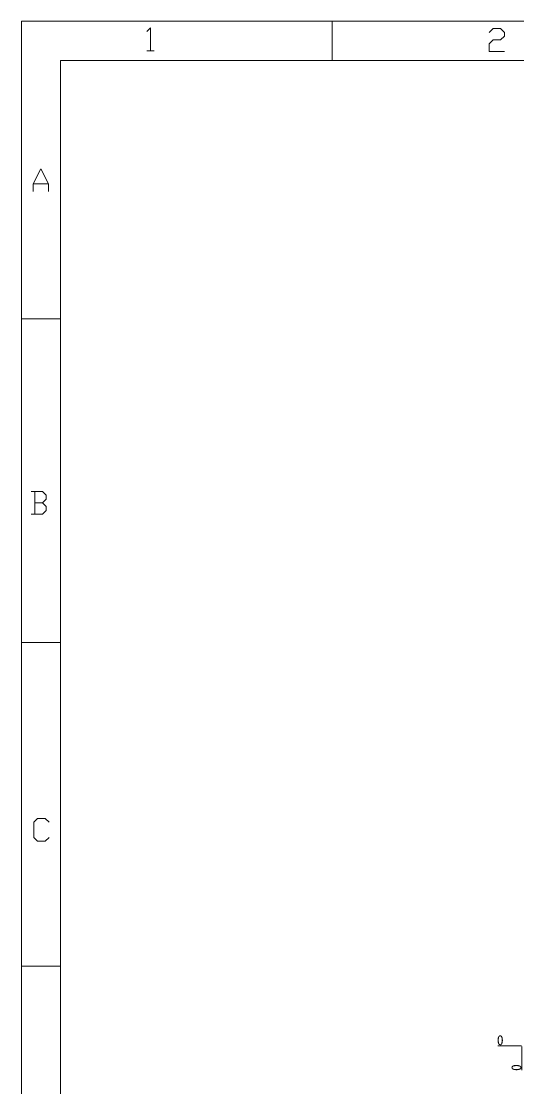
# Model space of a CAD drawing. Header units: millimetres. Extents: x 494 to 18201, y 224 to 11417.
# Drawn here: x 4957 to 5356, y 4251 to 5109 of the extents above; entities that cross this region are included whole.
import ezdxf
from ezdxf.enums import TextEntityAlignment as Align

# ---------------------------------------------------------------- set-up
doc = ezdxf.new("R2010")
doc.units = ezdxf.units.MM
doc.layers.add('DIM', color=7, linetype='Continuous')
doc.layers.add('dim_temp', color=161, linetype='Continuous', lineweight=9)
doc.styles.add('_PUG_ERP', font='txt')
doc.styles.add('gbenor_', font='gbenor.shx', dxfattribs={"bigfont": 'gbcbig'})
doc.styles.add('TXT', font='txt.shx', dxfattribs={"width": 0.8, "bigfont": 'ctxt.shx'})
doc.dimstyles.new('_PUG_ERP', dxfattribs={"dimtxt": 8, "dimasz": 1.5, "dimexe": 0.5, "dimexo": 0.5, "dimgap": 0.5, "dimtad": 1, "dimtxsty": '_PUG_ERP', "dimblk": 'CLOSEDBLANK', "dimcen": 0, "dimclrd": 4, "dimclre": 4, "dimclrt": 3, "dimazin": 3, "dimtfac": 1, "dimtmove": 0, "dimatfit": 3, "dimldrblk": 'CLOSEDBLANK', "dimfxl": 0.5, "dimlwd": 9, "dimlwe": 9, "dimarcsym": 0})

# ---------------------------------------------------------------- blocks, each defined once
blk = doc.blocks.new('*D68')
at = {"layer": 'Defpoints', "color": 0, "transparency": 16777216}
for p in [(5344.26, 4284.59), (5359.26, 4284.59), (5359.26, 4284.59)]:
    blk.add_point(p, dxfattribs=at)
at = {"layer": 'dim_temp', "color": 4, "lineweight": 9, "transparency": 16777216}
blk.add_line((5358.76, 4284.59), (5339.76, 4284.59), dxfattribs=at)
at = {"layer": 'dim_temp', "color": 3, "lineweight": 18, "transparency": 16777216, "insert": (5341.76, 4289.09), "char_height": 8, "attachment_point": 5, "style": '_PUG_ERP'}
blk.add_mtext('0', dxfattribs=at)
blk = doc.blocks.new('_ClosedBlank')
blk = doc.blocks.new('*D69')
at = {"layer": 'Defpoints', "color": 0, "transparency": 16777216}
for p in [(5359.26, 4284.59), (5359.26, 4284.59), (5359.26, 4269.59)]:
    blk.add_point(p, dxfattribs=at)
at = {"layer": 'dim_temp', "color": 4, "lineweight": 9, "transparency": 16777216}
blk.add_line((5359.26, 4284.09), (5359.26, 4265.09), dxfattribs=at)
at = {"layer": 'dim_temp', "color": 3, "lineweight": 18, "transparency": 16777216, "insert": (5354.76, 4267.09), "char_height": 8, "attachment_point": 5, "rotation": 90, "style": '_PUG_ERP'}
blk.add_mtext('0', dxfattribs=at)
blk = doc.blocks.new('U9')
at = {"color": 254, "lineweight": 18}
for p, q in [((-1705.29, 0), (-1705.29, -1202.02)), ((-1705.29, 0), (0, 0)), ((-1680.34, -1177.07), (-1680.34, -24.96)), ((-1680.34, -24.96), (-24.96, -24.96)), ((-1705.29, -189.25), (-1680.34, -189.25)), ((-1705.29, -395.13), (-1680.34, -395.13)), ((-1705.29, -601.01), (-1680.34, -601.01))]:
    blk.add_line(p, q, dxfattribs=at)
at = {"color": 254, "linetype": 'Continuous', "lineweight": 18}
blk.add_line((-1507.73, 0), (-1507.73, -24.96), dxfattribs=at)
at = {"color": 92, "lineweight": 18}
for points in [[(-1625.59, -6.57), (-1623.16, -4.14), (-1623.16, -18.7)], [(-1407.8, -7.01), (-1405.38, -4.58), (-1400.53, -4.58), (-1398.11, -7.01), (-1398.11, -9.43), (-1400.53, -11.86), (-1405.38, -11.86), (-1407.8, -14.28), (-1407.8, -19.14), (-1398.11, -19.14)], [(-1625.59, -18.7), (-1620.74, -18.7)], [(-1697.78, -108.32), (-1697.78, -103.47), (-1692.93, -93.76), (-1688.08, -103.47), (-1688.08, -108.32)], [(-1697.78, -103.47), (-1688.08, -103.47)], [(-1691.83, -306.31), (-1689.4, -303.88), (-1689.4, -301.46), (-1691.83, -299.03), (-1699.1, -299.03)], [(-1696.68, -299.03), (-1696.68, -313.59)], [(-1699.1, -313.59), (-1691.83, -313.59), (-1689.4, -311.16), (-1689.4, -308.73), (-1691.83, -306.31), (-1696.68, -306.31)], [(-1687.68, -519.18), (-1690.11, -521.61), (-1694.96, -521.61), (-1697.38, -519.18), (-1697.38, -509.48), (-1694.96, -507.05), (-1690.11, -507.05), (-1687.68, -509.48)]]:
    blk.add_lwpolyline(points, dxfattribs=at)
at = {"lineweight": 18, "style": 'gbenor_'}
blk.add_attdef('文档路径', (-272.46, -941.27), '', height=11.97, dxfattribs=at)
at = {"lineweight": 20, "style": 'TXT'}
for tag, height, p in [('18-**-**', 11.02, (-447.23, -1029.37)), ('客户名称', 10.87, (-531.85, -1111.72, 0)), ('料厚:', 10.87, (-531.73, -1139.24, 0))]:
    blk.add_attdef(tag, text='', height=height, dxfattribs=at).set_placement(p, align=Align.MIDDLE)
for tag, p, height in [('88888', (-457.83, -1062.2), 10.02), ('材质:', (-565.48, -1088.8, 0), 10.87), ('核准', (-445.4, -1116.08, 0), 10.87), ('设计', (-445.79, -1142.51, 0), 10.87), ('绘图', (-446.15, -1168.95, 0), 10.87)]:
    blk.add_attdef(tag, p, '', height=height, dxfattribs=at)
for tag, p, height, width in [('3', (-199.16, -1062.58), 10.67, 0.7), ('4', (-199.16, -1089.19), 10.67, 0.7), ('核准日期', (-329.67, -1118.33, 0), 10.87, 0.68), ('设计日期', (-329.67, -1145.11, 0), 10.87, 0.68), ('1', (-187.58, -1144.16), 9.85, 0.7), ('绘图日期', (-329.78, -1170.73, 0), 10.87, 0.68), ('2', (-198.99, -1168.84), 9.85, 0.7)]:
    blk.add_attdef(tag, p, '', height=height, dxfattribs=dict(at, width=width))

msp = doc.modelspace()

# ---------------------------------------------------------------- block references
at = {"layer": 'DIM', "ltscale": 1.418068, "xscale": 1.264435379605522, "yscale": 1.26443537960024, "zscale": 1.264435379605522}
msp.add_blockref('U9', (7112.97071, 5108.61397), dxfattribs=at)

# ---------------------------------------------------------------- dimensions: what is measured, and where the dimension line sits
at = {"layer": 'dim_temp', "lineweight": 18}
for offset, dtype, picture, middle in [((-15, 0), 0, '*D68', (5341.7610172307, 4289.094808654)), ((0, -15), 1, '*D69', (5354.7610172307, 4267.094808654))]:
    dim = msp.add_ordinate_dim(feature_location=(5359.2610172307, 4284.594808654), offset=offset, dtype=dtype, origin=(5359.2610172307, 4284.594808654), dimstyle='_PUG_ERP', dxfattribs=at)
    dim.commit()
    dim.dimension.update_dxf_attribs({"geometry": picture, "text_midpoint": middle})

doc.saveas('drawing.dxf')
